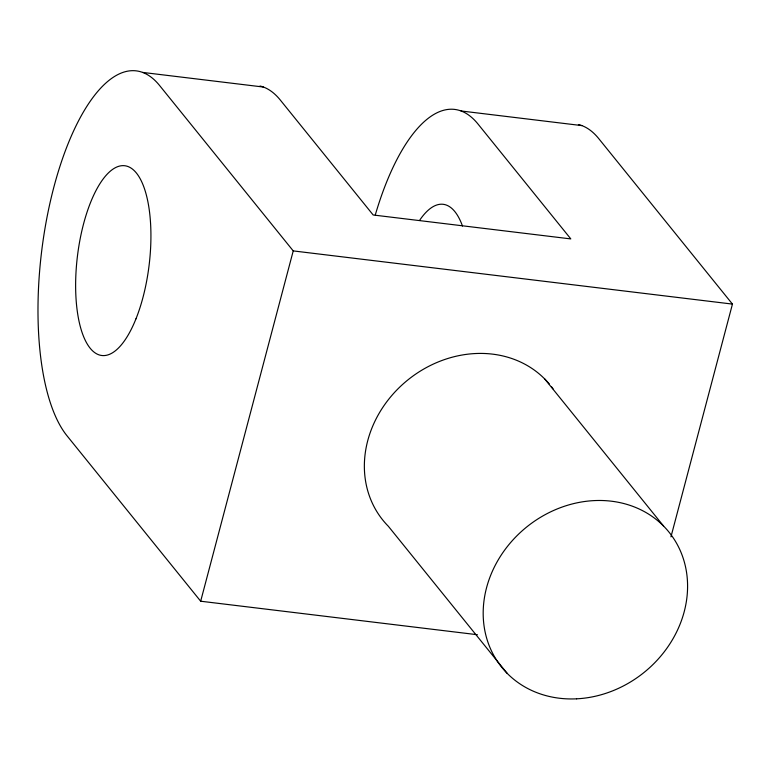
<?xml version="1.0" encoding="UTF-8"?>
<svg xmlns="http://www.w3.org/2000/svg" width="771" height="771" viewBox="0 0 771 771"><rect width="100%" height="100%" fill="white"/><g stroke="black" fill="none" stroke-linecap="round" stroke-linejoin="round"><path stroke-width="1.16" d="M200.672 601.216L293.231 250.903L159.558 85.475A191.15 72.243 -83.1 0 0 53.874 187.102A191.15 72.243 -83.1 0 0 67 435.779L200.672 601.216L477.432 634.726M670.953 536.857L732.45 304.092L598.778 138.655A191.15 72.243 -83.1 0 0 578.404 124.565M142.606 72.407L263.393 87.036M461.039 110.966L581.826 125.596M293.231 250.903L732.45 304.092M544.779 379.014L663.59 526.073M507.164 673.343L388.353 526.285A107.516 93.455 -38.9 0 1 403.744 383.409A107.516 93.455 -38.9 0 1 549.453 384.18M375.275 214.993A191.15 72.243 -83.1 0 1 477.991 124.025L570.819 238.914L373.174 214.984L280.345 100.095A191.15 72.243 -83.1 0 0 259.972 86.005M419.684 220.236A95.575 36.121 -83.1 0 1 462.475 226.038M551.641 386.926A107.516 93.455 -38.9 0 1 553.038 388.806M135.985 318.799A95.575 36.121 -83.1 0 0 127.947 166.517A95.575 36.121 -83.1 0 0 75.915 296.556A95.575 36.121 -83.1 0 0 135.985 318.799M576.583 698.825A107.516 93.455 -38.9 0 0 677.95 545.801A107.516 93.455 -38.9 0 0 501.603 554.484A107.516 93.455 -38.9 0 0 576.583 698.825"/></g></svg>
